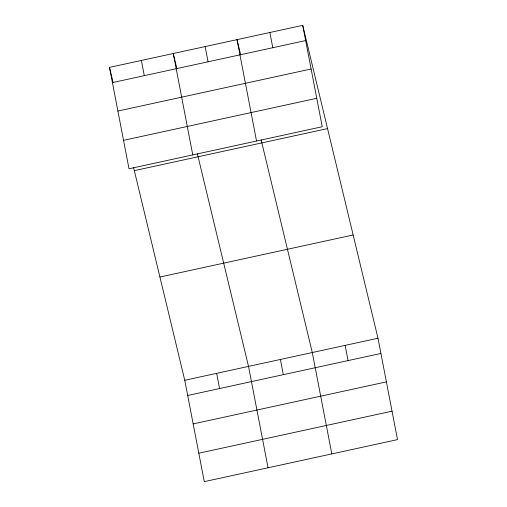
<?xml version="1.0" encoding="UTF-8"?>
<svg xmlns="http://www.w3.org/2000/svg" width="507" height="507" viewBox="0 0 507 507"><rect width="100%" height="100%" fill="white"/><g stroke="black" fill="none" stroke-linecap="round" stroke-linejoin="round"><path stroke-width="0.76" d="M302.717 25.35L322.237 126.731L129.012 168.768L109.487 67.387L302.717 25.35L377.988 338.232L397.513 439.613L204.283 481.65L184.763 380.269L133.595 167.602M112.415 82.603L305.645 40.56M117.89 111.039L311.121 68.996M123.537 140.331L316.761 98.295M134.33 170.637L327.554 128.601M159.92 277.018L353.151 234.982M184.763 380.269L377.988 338.232M187.691 395.479L380.922 353.442M193.167 423.915L386.397 381.879M198.807 453.214L392.038 411.177M240.673 54.826L237.016 39.641L256.542 141.022M261.13 139.856L312.293 352.523L331.812 453.904M176.905 68.699L173.255 53.514L192.774 154.895M197.362 153.729L248.525 366.396L268.051 467.777M109.487 67.387L113.143 82.571M345.14 345.375L348.068 360.591M269.87 32.499L272.798 47.709M280.409 359.463L283.337 374.673M205.139 46.581L208.066 61.791M216.641 373.336L219.575 388.546M141.371 60.453L144.299 75.663"/></g></svg>
